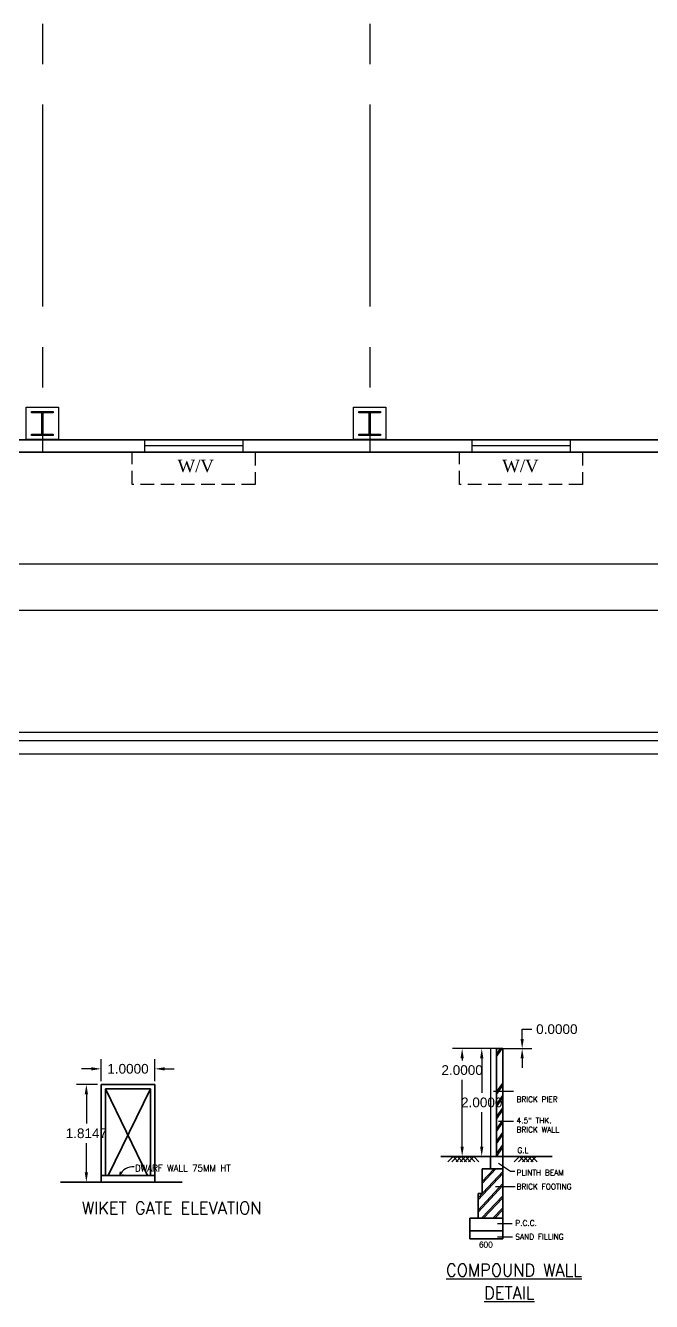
# Model space of a CAD drawing. Header units: metres. Extents: x 9436 to 9850, y -3407 to -3224.
# Drawn here: x 9531.46 to 9543.09, y -3330.47 to -3306.79 of the extents above; entities that cross this region are included whole.
import ezdxf

# ---------------------------------------------------------------- set-up
doc = ezdxf.new("R2010")
doc.units = ezdxf.units.M
doc.header["$MEASUREMENT"] = 0
doc.linetypes.add('CENTER', pattern=[2, 1.25, -0.25, 0.25, -0.25])
doc.linetypes.add('HIDDEN', pattern=[0.375, 0.25, -0.125])
for name, color, linetype in [('BLK_1_FLR_0_BLT_UP_AREA', 1, 'Continuous'), ('BLK_1_FLR_0_CARPET_AREA', 10, 'Continuous'), ('BLK_1_FLR_0_ROOF_AREA', 54, 'Continuous'), ('COMPOUNDWALL', 1, 'Continuous'), ('DIM', 9, 'Continuous'), ('SHEET_1', 7, 'Continuous'), ('TEXT', 4, 'Continuous'), ('WICKET_GATE', 57, 'Continuous'), ('WORKSHOP_AREA', 7, 'Continuous')]:
    doc.layers.add(name, color=color, linetype=linetype)
doc.layers.add('wall', color=18, linetype='Continuous', lineweight=35)
doc.styles.add('Isa-', font='times.ttf')
doc.styles.get("Standard").update_dxf_attribs({"font": 'arial.ttf'})
doc.styles.add('STYLE2', font='times.ttf')
doc.styles.add('T', font='ROMAND.shx', dxfattribs={"width": 0.9, "height": 10})
doc.styles.add('T1', font='ROMANS.shx', dxfattribs={"width": 0.96, "height": 4})
doc.dimstyles.new('ISO-25', dxfattribs={"dimscale": 0, "dimtxt": 0.23, "dimasz": 0.15, "dimexe": 1.25, "dimexo": 0.625, "dimgap": 0.11, "dimtad": 0, "dimtih": 1, "dimtoh": 1, "dimzin": 1, "dimdsep": 46, "dimtxsty": 'STYLE2', "dimblk": 'OBLIQUE', "dimcen": 0, "dimse1": 1, "dimse2": 1, "dimclrd": 1, "dimclrt": 3, "dimadec": 0, "dimazin": 2, "dimtfac": 1, "dimtix": 1, "dimtofl": 0, "dimtmove": 0, "dimatfit": 3, "dimfxl": 0, "dimtolj": 1, "dimarcsym": 0})
doc.dimstyles.get("Standard").update_dxf_attribs({"dimtxt": 0.18, "dimasz": 0.18, "dimexe": 0.18, "dimexo": 0.0625, "dimgap": 0.09, "dimtad": 0, "dimtih": 1, "dimtoh": 1, "dimdec": 4, "dimzin": 0, "dimdsep": 46, "dimtxsty": 'Standard', "dimcen": 0.09, "dimadec": 0, "dimazin": 0, "dimtfac": 1, "dimtdec": 4, "dimtofl": 0, "dimtmove": 0, "dimatfit": 3, "dimfxl": 0, "dimtolj": 1, "dimtzin": 0, "dimarcsym": 0})

# ---------------------------------------------------------------- blocks, each defined once
blk = doc.blocks.new('2-2')
at = {"color": 3}
blk.add_lwpolyline([(-0.408, 0.429), (0.192, 0.429), (0.192, -0.171), (-0.408, -0.171)], close=True, dxfattribs=at)
for points in [[(-0.308, 0.353), (0.092, 0.353), (0.092, 0.329), (-0.308, 0.329)], [(-0.116, 0.329), (-0.1, 0.329), (-0.1, -0.071), (-0.116, -0.071)], [(-0.308, -0.071), (0.092, -0.071), (0.092, -0.095), (-0.308, -0.095)]]:
    blk.add_lwpolyline(points, close=True)
blk = doc.blocks.new('_Oblique')
at = {"color": 0, "linetype": 'ByBlock', "lineweight": -2}
blk.add_line((-0.5, -0.5), (0.5, 0.5), dxfattribs=at)
blk = doc.blocks.new('*D243')
at = {"color": 1, "lineweight": -2}
for p, q in [((9481.171, -3290.254), (9481.171, -3300.614)), ((9481.171, -3310.166), (9481.171, -3301.14))]:
    blk.add_line(p, q, dxfattribs=at)
at = {"layer": 'Defpoints', "color": 0}
for p in [(9572.518, -3290.254), (9481.171, -3310.166), (9482.444, -3310.166)]:
    blk.add_point(p, dxfattribs=at)
at = {"color": 1, "lineweight": -2, "xscale": 0.15, "yscale": 0.15, "zscale": 0.15}
for p, rotation in [((9481.171, -3290.254), 90), ((9481.171, -3310.166), 270)]:
    blk.add_blockref('_Oblique', p, dxfattribs=dict(at, rotation=rotation))
at = {"color": 3, "insert": (9481.171, -3300.877), "char_height": 0.3, "attachment_point": 5, "style": 'STYLE2'}
blk.add_mtext('\\A1;19.91', dxfattribs=at)
blk = doc.blocks.new('*D259')
at = {"color": 1, "lineweight": -2}
for p, q in [((9485.754, -3316.786), (9526.529, -3316.786)), ((9568.474, -3316.786), (9527.7, -3316.786))]:
    blk.add_line(p, q, dxfattribs=at)
at = {"layer": 'Defpoints', "color": 0}
for p in [(9485.754, -3314.474), (9568.474, -3314.474), (9568.474, -3316.786)]:
    blk.add_point(p, dxfattribs=at)
at = {"color": 1, "lineweight": -2, "xscale": 0.15, "yscale": 0.15, "zscale": 0.15, "rotation": 180}
blk.add_blockref('_Oblique', (9485.754, -3316.786), dxfattribs=at)
at = {"color": 1, "lineweight": -2, "xscale": 0.15, "yscale": 0.15, "zscale": 0.15}
blk.add_blockref('_Oblique', (9568.474, -3316.786), dxfattribs=at)
at = {"color": 3, "insert": (9527.114, -3316.786), "char_height": 0.3, "attachment_point": 5, "style": 'STYLE2'}
blk.add_mtext('\\A1;82.72', dxfattribs=at)
blk = doc.blocks.new('*D261')
at = {"color": 1, "lineweight": -2}
for p, q in [((9482.214, -3317.644), (9527.384, -3317.644)), ((9573.734, -3317.644), (9528.565, -3317.644))]:
    blk.add_line(p, q, dxfattribs=at)
at = {"layer": 'Defpoints', "color": 0}
for p in [(9482.214, -3309.438), (9573.734, -3309.438), (9573.734, -3317.644)]:
    blk.add_point(p, dxfattribs=at)
at = {"color": 1, "lineweight": -2, "xscale": 0.15, "yscale": 0.15, "zscale": 0.15, "rotation": 180}
blk.add_blockref('_Oblique', (9482.214, -3317.644), dxfattribs=at)
at = {"color": 1, "lineweight": -2, "xscale": 0.15, "yscale": 0.15, "zscale": 0.15}
blk.add_blockref('_Oblique', (9573.734, -3317.644), dxfattribs=at)
at = {"color": 3, "insert": (9527.974, -3317.644), "char_height": 0.3, "attachment_point": 5, "style": 'STYLE2'}
blk.add_mtext('\\A1;91.52', dxfattribs=at)
blk = doc.blocks.new('*D290')
at = {"layer": 'Defpoints', "color": 0}
for p in [(9532.591, -3326.443), (9532.864, -3326.443), (9532.864, -3328.257)]:
    blk.add_point(p, dxfattribs=at)
at = {"layer": 'WICKET_GATE', "color": 0, "lineweight": -2}
for p, q in [((9532.801, -3326.443), (9532.411, -3326.443)), ((9532.591, -3326.623), (9532.591, -3327.168)), ((9532.591, -3328.077), (9532.591, -3327.532)), ((9532.801, -3328.257), (9532.411, -3328.257))]:
    blk.add_line(p, q, dxfattribs=at)
at = {"layer": 'WICKET_GATE', "color": 0}
for points in [[(9532.561, -3326.623), (9532.621, -3326.623), (9532.591, -3326.443)], [(9532.561, -3328.077), (9532.621, -3328.077), (9532.591, -3328.257)]]:
    blk.add_solid(points, dxfattribs=at)
at = {"layer": 'WICKET_GATE', "color": 0, "insert": (9532.591, -3327.35), "char_height": 0.18, "attachment_point": 5}
blk.add_mtext('\\A1;1.8147', dxfattribs=at)
blk = doc.blocks.new('*D291')
at = {"layer": 'Defpoints', "color": 0}
for p in [(9533.864, -3326.153), (9532.864, -3326.443), (9533.864, -3326.443)]:
    blk.add_point(p, dxfattribs=at)
at = {"layer": 'WICKET_GATE', "color": 0, "lineweight": -2}
for p, q in [((9532.864, -3326.38), (9532.864, -3325.973)), ((9533.864, -3326.38), (9533.864, -3325.973)), ((9532.684, -3326.153), (9532.504, -3326.153)), ((9534.044, -3326.153), (9534.224, -3326.153))]:
    blk.add_line(p, q, dxfattribs=at)
at = {"layer": 'WICKET_GATE', "color": 0}
for points in [[(9532.684, -3326.123), (9532.684, -3326.183), (9532.864, -3326.153)], [(9534.044, -3326.123), (9534.044, -3326.183), (9533.864, -3326.153)]]:
    blk.add_solid(points, dxfattribs=at)
at = {"layer": 'WICKET_GATE', "color": 0, "insert": (9533.364, -3326.153), "char_height": 0.18, "attachment_point": 5}
blk.add_mtext('\\A1;1.0000', dxfattribs=at)
blk = doc.blocks.new('*D284')
at = {"layer": 'COMPOUNDWALL', "color": 0, "lineweight": -2}
for p, q in [((9540.148, -3325.777), (9539.755, -3325.777)), ((9539.935, -3325.957), (9539.935, -3326.596)), ((9539.935, -3327.597), (9539.935, -3326.959)), ((9540.148, -3327.777), (9539.755, -3327.777))]:
    blk.add_line(p, q, dxfattribs=at)
at = {"layer": 'COMPOUNDWALL', "color": 0}
for points in [[(9539.905, -3325.957), (9539.965, -3325.957), (9539.935, -3325.777)], [(9539.905, -3327.597), (9539.965, -3327.597), (9539.935, -3327.777)]]:
    blk.add_solid(points, dxfattribs=at)
at = {"layer": 'Defpoints', "color": 0}
for p in [(9539.935, -3325.777), (9540.211, -3325.777), (9540.211, -3327.777)]:
    blk.add_point(p, dxfattribs=at)
at = {"layer": 'COMPOUNDWALL', "color": 0, "insert": (9539.935, -3326.777), "char_height": 0.18, "attachment_point": 5}
blk.add_mtext('\\A1;2.0000', dxfattribs=at)
blk = doc.blocks.new('*D285')
at = {"layer": 'COMPOUNDWALL', "color": 0, "lineweight": -2}
for p, q in [((9540.148, -3325.777), (9539.391, -3325.777)), ((9539.571, -3325.957), (9539.571, -3325.995)), ((9539.571, -3327.597), (9539.571, -3326.359)), ((9540.148, -3327.777), (9539.391, -3327.777))]:
    blk.add_line(p, q, dxfattribs=at)
at = {"layer": 'COMPOUNDWALL', "color": 0}
for points in [[(9539.541, -3325.957), (9539.601, -3325.957), (9539.571, -3325.777)], [(9539.541, -3327.597), (9539.601, -3327.597), (9539.571, -3327.777)]]:
    blk.add_solid(points, dxfattribs=at)
at = {"layer": 'Defpoints', "color": 0}
for p in [(9540.211, -3325.777), (9539.571, -3327.777), (9540.211, -3327.777)]:
    blk.add_point(p, dxfattribs=at)
at = {"layer": 'COMPOUNDWALL', "color": 0, "insert": (9539.571, -3326.177), "char_height": 0.18, "attachment_point": 5}
blk.add_mtext('\\A1;2.0000', dxfattribs=at)
blk = doc.blocks.new('*D286')
at = {"layer": 'COMPOUNDWALL', "color": 0, "lineweight": -2}
for p, q in [((9540.686, -3325.597), (9540.686, -3325.417)), ((9540.686, -3325.417), (9540.866, -3325.417)), ((9540.273, -3325.777), (9540.866, -3325.777)), ((9540.273, -3325.777), (9540.866, -3325.777)), ((9540.686, -3325.957), (9540.686, -3326.137))]:
    blk.add_line(p, q, dxfattribs=at)
at = {"layer": 'COMPOUNDWALL', "color": 0}
for points in [[(9540.656, -3325.597), (9540.716, -3325.597), (9540.686, -3325.777)], [(9540.656, -3325.957), (9540.716, -3325.957), (9540.686, -3325.777)]]:
    blk.add_solid(points, dxfattribs=at)
at = {"layer": 'Defpoints', "color": 0}
for p in [(9540.211, -3325.777), (9540.211, -3325.777), (9540.686, -3325.777)]:
    blk.add_point(p, dxfattribs=at)
at = {"layer": 'COMPOUNDWALL', "color": 0, "insert": (9541.33, -3325.417), "char_height": 0.18, "attachment_point": 5}
blk.add_mtext('\\A1;0.0000', dxfattribs=at)

msp = doc.modelspace()

# ---------------------------------------------------------------- linework, layer by layer
at = {"color": 7, "linetype": 'CENTER', "ltscale": 3}
for p, q in [((9531.77456, -3290.25387), (9531.77456, -3314.70387)), ((9537.85458, -3290.25387), (9537.85458, -3314.70387))]:
    msp.add_line(p, q, dxfattribs=at)
at = {"color": 7}
for p, q in [((9531.76656, -3314.21572), (9531.78256, -3314.21572)), ((9537.84658, -3314.21572), (9537.86258, -3314.21572)), ((9485.75443, -3314.47387), (9559.88208, -3314.47387)), ((9535.49457, -3314.58887), (9533.67457, -3314.58887)), ((9541.57459, -3314.58887), (9539.75459, -3314.58887))]:
    msp.add_line(p, q, dxfattribs=at)
for points in [[(9478.60672, -3228.79209), (9593.84473, -3228.79209), (9593.84473, -3320.06153), (9478.60672, -3320.06153)], [(9478.75672, -3228.94209), (9593.69473, -3228.94209), (9593.69473, -3319.91153), (9478.75672, -3319.91153)], [(9482.21443, -3314.70387), (9573.73443, -3314.70387), (9573.73443, -3290.02387), (9482.21443, -3290.02387)], [(9533.67457, -3314.47387), (9535.49457, -3314.47387), (9535.49457, -3314.70387), (9533.67457, -3314.70387)], [(9539.75459, -3314.47387), (9541.57459, -3314.47387), (9541.57459, -3314.70387), (9539.75459, -3314.70387)]]:
    msp.add_lwpolyline(points, close=True, dxfattribs=at)
at = {"color": 7, "linetype": 'HIDDEN'}
for points in [[(9535.72457, -3314.70387), (9535.72457, -3315.30387), (9533.44457, -3315.30387), (9533.44457, -3314.70387)], [(9541.80459, -3314.70387), (9541.80459, -3315.30387), (9539.52459, -3315.30387), (9539.52459, -3314.70387)]]:
    msp.add_lwpolyline(points, dxfattribs=at)
at = {"layer": 'BLK_1_FLR_0_BLT_UP_AREA', "color": 45, "lineweight": 25, "ltscale": 2}
msp.add_lwpolyline([(9482.21443, -3290.02387), (9573.73443, -3290.02387), (9573.73443, -3314.70387), (9482.21443, -3314.70387)], close=True, dxfattribs=at)
at = {"layer": 'BLK_1_FLR_0_CARPET_AREA', "color": 45}
msp.add_lwpolyline([(9568.4744, -3314.47387), (9485.75443, -3314.4695)], dxfattribs=at)
at = {"layer": 'BLK_1_FLR_0_ROOF_AREA', "color": 54, "lineweight": 25, "ltscale": 2}
msp.add_lwpolyline([(9482.21443, -3290.02387), (9573.73443, -3290.02387), (9573.73443, -3314.70387), (9482.21443, -3314.70387)], close=True, dxfattribs=at)
at = {"layer": 'DIM'}
for p, q in [((9540.09595, -3325.77743), (9540.09595, -3327.77747)), ((9540.21095, -3325.77743), (9540.09595, -3325.77743)), ((9540.21095, -3325.93077), (9540.3166, -3325.77743)), ((9540.21095, -3325.88573), (9540.28557, -3325.77743)), ((9540.21095, -3326.58243), (9540.32595, -3326.41882)), ((9540.21095, -3326.62747), (9540.32595, -3326.46386)), ((9540.15575, -3326.56916), (9540.52621, -3326.56916)), ((9540.21095, -3326.81243), (9540.32595, -3326.64552)), ((9540.21095, -3326.85747), (9540.32595, -3326.69056)), ((9540.21095, -3327.04243), (9540.32595, -3326.87552)), ((9540.21095, -3327.08747), (9540.32595, -3326.92056)), ((9540.21095, -3327.27243), (9540.32595, -3327.10552)), ((9540.21095, -3327.31747), (9540.32595, -3327.15056)), ((9540.24395, -3327.12412), (9540.52621, -3327.12412)), ((9540.21095, -3327.50243), (9540.32595, -3327.33552)), ((9540.21095, -3327.54747), (9540.32595, -3327.38056)), ((9540.21095, -3327.73243), (9540.32595, -3327.56552)), ((9540.21095, -3327.77747), (9540.32595, -3327.61056)), ((9539.30483, -3327.87969), (9539.402, -3327.77747)), ((9539.3815, -3327.87969), (9539.47867, -3327.77747)), ((9539.49917, -3327.87969), (9539.402, -3327.77747)), ((9539.45816, -3327.87969), (9539.55533, -3327.77747)), ((9539.57583, -3327.87969), (9539.47867, -3327.77747)), ((9539.53483, -3327.87969), (9539.632, -3327.77747)), ((9539.6525, -3327.87969), (9539.55533, -3327.77747)), ((9539.6115, -3327.87969), (9539.70867, -3327.77747)), ((9539.72917, -3327.87969), (9539.632, -3327.77747)), ((9539.68816, -3327.87969), (9539.78533, -3327.77747)), ((9539.80583, -3327.87969), (9539.70867, -3327.77747)), ((9539.8825, -3327.87969), (9539.78533, -3327.77747)), ((9540.24828, -3327.90212), (9540.46693, -3328.05281)), ((9540.53941, -3327.87969), (9540.63657, -3327.77747)), ((9540.61607, -3327.87969), (9540.71324, -3327.77747)), ((9540.73374, -3327.87969), (9540.63657, -3327.77747)), ((9540.69274, -3327.87969), (9540.78991, -3327.77747)), ((9540.81041, -3327.87969), (9540.71324, -3327.77747)), ((9540.76941, -3327.87969), (9540.86657, -3327.77747)), ((9540.88708, -3327.87969), (9540.78991, -3327.77747)), ((9540.84607, -3327.87969), (9540.94324, -3327.77747)), ((9540.96374, -3327.87969), (9540.86657, -3327.77747)), ((9533.21411, -3328.13234), (9533.22577, -3328.06486)), ((9533.21411, -3328.13234), (9533.28054, -3328.11574)), ((9539.86595, -3328.54951), (9540.32595, -3328.05863)), ((9539.86595, -3328.58688), (9540.32595, -3328.096)), ((9539.94262, -3328.28083), (9540.19878, -3328.00747)), ((9539.94262, -3328.24345), (9540.16376, -3328.00747)), ((9540.46693, -3328.05281), (9540.54986, -3328.05281)), ((9539.86595, -3328.77375), (9540.32595, -3328.28287)), ((9539.86595, -3328.81113), (9540.32595, -3328.32024)), ((9540.18796, -3328.33913), (9540.5574, -3328.33913)), ((9539.93205, -3328.92747), (9540.32595, -3328.50711)), ((9539.96707, -3328.92747), (9540.32595, -3328.54449)), ((9540.14218, -3328.92747), (9540.32595, -3328.73136)), ((9540.1772, -3328.92747), (9540.32595, -3328.76873)), ((9540.22566, -3329.02478), (9540.49709, -3329.02478)), ((9540.22566, -3329.27342), (9540.50463, -3329.27342))]:
    msp.add_line(p, q, dxfattribs=at)
msp.add_arc((9533.45128, -3328.22333), 0.25402, 83.35485, 159.011928, dxfattribs=at)
at = {"layer": 'SHEET_1', "color": 6}
msp.add_lwpolyline([(9478.35672, -3228.54209), (9594.09473, -3228.54209), (9594.09473, -3320.31153), (9478.35672, -3320.31153)], close=True, dxfattribs=at)
at = {"layer": 'wall'}
for p, q in [((9540.21095, -3325.77743), (9540.21095, -3327.77747)), ((9540.32595, -3325.77743), (9540.21095, -3325.77743)), ((9540.32595, -3327.77747), (9540.32595, -3325.77743)), ((9540.09595, -3327.77747), (9539.17595, -3327.77747)), ((9540.32595, -3327.77747), (9540.09595, -3327.77747)), ((9540.09595, -3327.77747), (9540.09595, -3328.00747)), ((9540.32595, -3328.00747), (9540.32595, -3327.77747)), ((9540.32595, -3327.77747), (9541.24595, -3327.77747)), ((9540.32595, -3328.00747), (9539.94262, -3328.00747)), ((9539.94262, -3328.00747), (9539.94262, -3328.46747)), ((9540.32595, -3328.46747), (9540.32595, -3328.00747)), ((9539.94262, -3328.46747), (9539.86595, -3328.46747)), ((9539.86595, -3328.46747), (9539.86595, -3328.92747)), ((9540.32595, -3328.92747), (9540.32595, -3328.46747)), ((9540.32595, -3328.92747), (9539.71262, -3328.92747)), ((9539.71262, -3328.92747), (9539.71262, -3329.3108)), ((9540.32595, -3329.3108), (9540.32595, -3328.92747)), ((9540.32595, -3329.15747), (9539.71262, -3329.15747)), ((9539.71262, -3329.3108), (9540.32595, -3329.3108))]:
    msp.add_line(p, q, dxfattribs=at)
at = {"layer": 'wall', "color": 1}
for p, q in [((9533.86364, -3326.44262), (9532.86364, -3326.44262)), ((9532.86364, -3326.44262), (9532.86364, -3328.25734)), ((9532.94698, -3326.52596), (9532.94698, -3328.13234)), ((9533.72971, -3328.13234), (9532.94698, -3326.52596)), ((9533.78031, -3326.52596), (9532.94698, -3326.52596)), ((9532.99757, -3328.13234), (9533.78031, -3326.52596)), ((9533.78031, -3326.52596), (9533.78031, -3328.13234)), ((9533.86364, -3326.44262), (9533.86364, -3328.25734)), ((9532.86364, -3328.13234), (9533.86364, -3328.13234)), ((9532.11364, -3328.25734), (9534.37035, -3328.25734))]:
    msp.add_line(p, q, dxfattribs=at)
at = {"layer": 'WICKET_GATE'}
msp.add_lwpolyline([(9532.86364, -3328.25734), (9533.86364, -3328.25734), (9533.86364, -3326.44262), (9532.86364, -3326.44262)], close=True, dxfattribs=at)
at = {"layer": 'WORKSHOP_AREA', "color": 121, "lineweight": 25, "ltscale": 2}
msp.add_lwpolyline([(9485.75443, -3314.47387), (9568.4744, -3314.47387), (9568.47443, -3290.25387), (9485.75007, -3290.25387)], close=True, dxfattribs=at)

# ---------------------------------------------------------------- block references
at = {"color": 7}
for p in [(9531.88278, -3314.30246), (9537.9628, -3314.30246)]:
    msp.add_blockref('2-2', p, dxfattribs=at)

# ---------------------------------------------------------------- texts
at = {"color": 6, "style": 'Isa-'}
for p in [(9534.28453, -3315.07794), (9540.31473, -3315.07794)]:
    msp.add_text('W/V', height=0.23, dxfattribs=at).set_placement(p)
at = {"layer": 'DIM', "style": 'T1', "width": 0.96}
for s, height, p in [('BRICK PIER', 0.104778, (9540.58151, -3326.77155)), ('4.5" THK.', 0.104778, (9540.58151, -3327.16413)), ('BRICK WALL', 0.104778, (9540.58151, -3327.33377)), ('G.L', 0.104778, (9540.5971, -3327.71695)), ('DWARF WALL 75MM HT', 0.1227692, (9533.4948, -3328.05715)), ('PLINTH BEAM', 0.1047778, (9540.58151, -3328.13053)), ('BRICK FOOTING', 0.1047778, (9540.58151, -3328.3908)), ('P.C.C.', 0.104778, (9540.55889, -3329.06868)), ('600', 0.104778, (9539.88334, -3329.469)), ('SAND FILLING', 0.1047778, (9540.55889, -3329.32261))]:
    msp.add_text(s, height=height, dxfattribs=at).set_placement(p)
at = {"layer": 'TEXT', "color": 5, "style": 'T', "width": 0.96}
for s, p in [('WIKET GATE ELEVATION', (9532.50957, -3328.85137)), ('%%UCOMPOUND WALL%%U', (9539.2727, -3330.00472)), ('%%UDETAIL%%U', (9539.97865, -3330.42529))]:
    msp.add_text(s, height=0.2295684, dxfattribs=at).set_placement(p)

# ---------------------------------------------------------------- dimensions: what is measured, and where the dimension line sits
at = {"color": 7}
for base, p1, p2, angle, override, picture, middle, dimtype in [((9481.17111, -3310.16579), (9572.51814, -3290.25387), (9482.44443, -3310.16579), 90, {"dimscale": 1, "dimtxt": 0.3, "dimtmove": 1, "dimfxl": 75, "dimarcsym": 2}, '*D243', (9481.17111, -3300.87732), 160), ((9573.73443, -3317.64354), (9482.21443, -3309.43814), (9573.73443, -3309.43814), 0, {"dimscale": 1, "dimtxt": 0.3, "dimfxl": 75, "dimarcsym": 2}, '*D261', (9527.97443, -3317.64354), 161)]:
    dim = msp.add_linear_dim(base=base, p1=p1, p2=p2, angle=angle, dimstyle='ISO-25', override=override, dxfattribs=at)
    dim.commit()
    dim.dimension.update_dxf_attribs({"geometry": picture, "text_midpoint": middle, "dimtype": dimtype})
dim = msp.add_linear_dim(base=(9568.47443, -3316.7861), p1=(9485.75443, -3314.47387), p2=(9568.47443, -3314.47387), angle=180, dimstyle='ISO-25', override={"dimscale": 1, "dimtxt": 0.3, "dimtmove": 1, "dimfxl": 75, "dimarcsym": 2}, dxfattribs=at)
dim.commit()
dim.dimension.update_dxf_attribs({"geometry": '*D259', "text_midpoint": (9527.11443, -3316.7861)})
at = {"layer": 'COMPOUNDWALL', "color": 3}
dim = msp.add_linear_dim(base=(9540.6862264644, -3325.7774336643), p1=(9540.2109530855, -3325.7774336643), p2=(9540.2109530855, -3325.7774336643), angle=90, dimstyle='Standard', override={"dimscale": 1}, dxfattribs=at)
dim.commit()
dim.dimension.update_dxf_attribs({"geometry": '*D286', "text_midpoint": (9541.329548429, -3325.4174336643)})
at = {"layer": 'COMPOUNDWALL', "color": 2}
dim = msp.add_linear_dim(base=(9539.57105, -3327.77747), p1=(9540.21095, -3325.77743), p2=(9540.21095, -3327.77747), angle=90, dimstyle='Standard', dxfattribs=at)
dim.commit()
dim.dimension.update_dxf_attribs({"geometry": '*D285', "text_midpoint": (9539.57105, -3326.1773), "dimtype": 160})
at = {"layer": 'COMPOUNDWALL', "color": 1}
dim = msp.add_linear_dim(base=(9539.93544, -3325.77743), p1=(9540.21095, -3327.77747), p2=(9540.21095, -3325.77743), angle=90, dimstyle='Standard', override={"dimscale": 1}, dxfattribs=at)
dim.commit()
dim.dimension.update_dxf_attribs({"geometry": '*D284', "text_midpoint": (9539.93544, -3326.77745)})
at = {"layer": 'WICKET_GATE', "color": 2}
dim = msp.add_linear_dim(base=(9533.86364, -3326.1531), p1=(9532.86364, -3326.44262), p2=(9533.86364, -3326.44262), dimstyle='Standard', override={"dimscale": 1}, dxfattribs=at)
dim.commit()
dim.dimension.update_dxf_attribs({"geometry": '*D291', "text_midpoint": (9533.36364, -3326.1531)})
at = {"layer": 'WICKET_GATE', "color": 1}
dim = msp.add_linear_dim(base=(9532.59137, -3326.44262), p1=(9532.86364, -3328.25734), p2=(9532.86364, -3326.44262), angle=90, dimstyle='Standard', override={"dimscale": 1}, dxfattribs=at)
dim.commit()
dim.dimension.update_dxf_attribs({"geometry": '*D290', "text_midpoint": (9532.59137, -3327.34998)})

doc.saveas('drawing.dxf')
